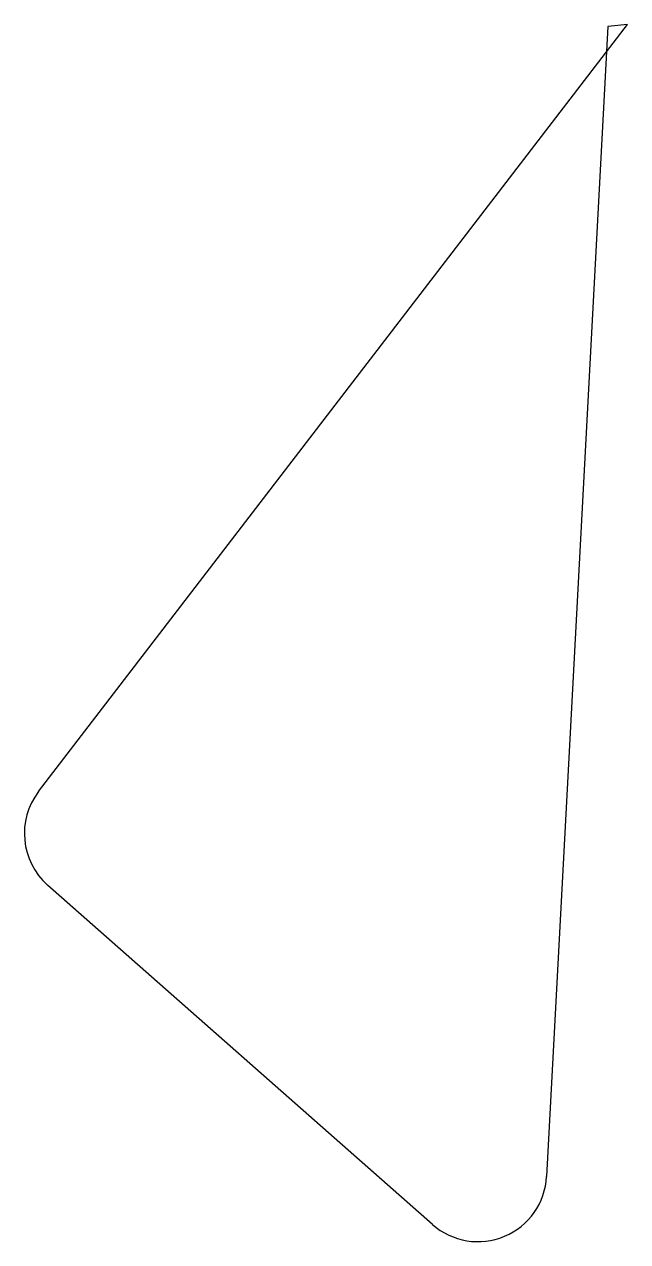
# Model space of a CAD drawing. Header units: millimetres. Extents: x 70.5 to 105.6, y -63 to 7.8.
import ezdxf

# ---------------------------------------------------------------- set-up
doc = ezdxf.new("R2010")
doc.units = ezdxf.units.MM

msp = doc.modelspace()

# ---------------------------------------------------------------- linework, layer by layer
for p, q in [((71.364, -36.836), (105.637, 7.816)), ((105.637, 7.816), (104.477, 7.695)), ((104.477, 7.695), (100.923, -59.235)), ((94.283, -62.023), (71.891, -42.271))]:
    msp.add_line(p, q)
for centre, start, end in [((74.537, -39.271), 142.4919, 228.5841), ((96.929, -59.023), 228.5841, 356.9608)]:
    msp.add_arc(centre, 4, start, end)

doc.saveas('drawing.dxf')
